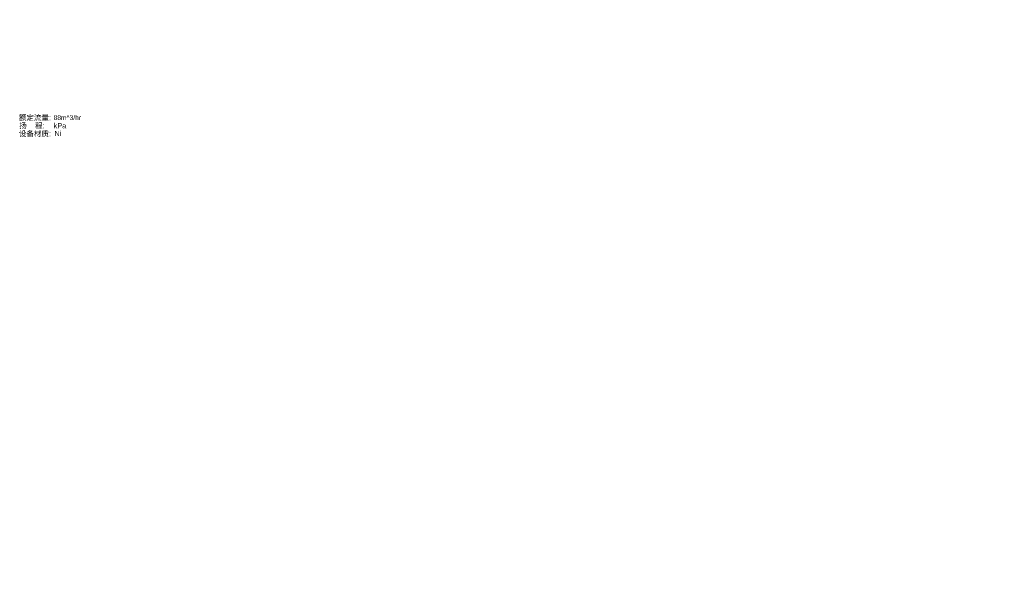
# Model space of a CAD drawing. Extents: x 757 to 8510, y -6585 to 527.
# Drawn here: x 5150.7 to 5521.2, y -1097.3 to -882.7 of the extents above; entities that cross this region are included whole.
import ezdxf
from ezdxf.enums import TextEntityAlignment as Align

# ---------------------------------------------------------------- set-up
doc = ezdxf.new("R2010")
doc.units = 0
doc.header["$MEASUREMENT"] = 0
doc.layers.add('10', color=7, linetype='CONTINUOUS')
doc.styles.add('txt.shx', font='arial.ttf')

msp = doc.modelspace()

# ---------------------------------------------------------------- texts
at = {"layer": '10', "color": 7, "style": 'txt.shx'}
for s, p in [('额定流量:', (5162.32, -919.12)), ('扬    程:', (5159.97, -922.12)), ('设备材质:', (5162.32, -925.12))]:
    msp.add_text(s, height=2, dxfattribs=at).set_placement(p, align=Align.MIDDLE_RIGHT)
for s, height, p in [('88m^ 3/hr', 1.764, (5163.32, -919.11)), ('kPa', 1.94, (5163.32, -922.12)), ('Ni', 1.94, (5163.63, -925.01))]:
    msp.add_text(s, height=height, dxfattribs=at).set_placement(p, align=Align.MIDDLE_LEFT)

doc.saveas('drawing.dxf')
